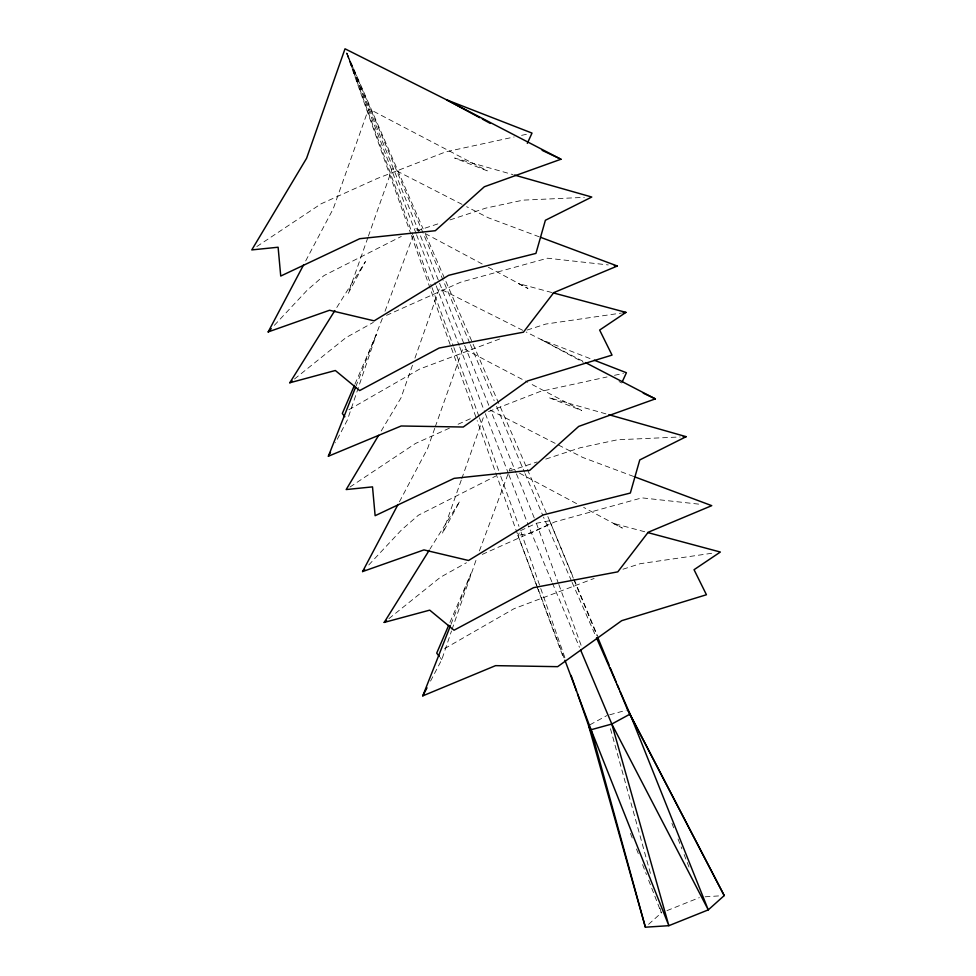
<?xml version="1.0" encoding="UTF-8"?>
<svg xmlns="http://www.w3.org/2000/svg" width="976" height="976" viewBox="0 0 976 976"><rect width="100%" height="100%" fill="white"/><g stroke="black" fill="none" stroke-linecap="round" stroke-linejoin="round"><path stroke-width="0.73" stroke-dasharray="4.88 3.66" d="M430.526 681.102L441.786 659.63L451.498 630.996M451.986 629.569L476.764 558.052M412.458 365.231L400.977 397.927L380.14 432.771M414.959 358.119L439.407 288.445L524.82 331.352M367.867 237.619L348.09 293.666L365.439 261.544L335.671 309.27M368.379 236.18L392.218 168.628L465.259 205.997M461.258 480.131L442.482 533.311L459.83 501.188L430.062 548.915M461.758 478.704L484.072 415.459M434.759 428.281L427.695 448.265L399.391 501.884M435.259 426.854L463.014 348.359L527.735 382.25M382.36 318.408L356.057 386.032M385.02 311.271L413.153 235.667M479.411 550.915L510.216 468.175L512.876 469.602M451.01 624.274L470.92 573.742L448.704 625.287M354.91 384.251L376.529 334.097L347.383 419.985L335.427 442.799M305.695 260.897L333.304 208.62L368.611 108.714L487.268 170.849L454.645 158.039L512.986 174.631M536.556 585.478L517.975 535.458L519.903 531.847M547.829 516.536L549.647 520.72L547.072 525.539L531.237 532.908L517.975 535.458L477.154 420.607M274.354 325.325L307.257 290.116L324.008 275.561L401.307 236.436M368.757 564.97L401.661 529.761L418.411 515.206L495.71 476.081M648.564 924.333L661.325 912.889L659.715 907.046M294.496 379.005L346.041 337.598L373.344 322.385M388.887 618.65L440.444 577.243L466.443 562.749M256.834 246.55L321.104 203.813L377.431 178.425L445.715 151.866L514.157 136.969M349.969 487.036L415.508 443.458L449.851 427.976M348.859 409.737L419.729 369.013L502.616 337.891M444.58 648.625L514.132 608.658L594.128 578.463M589.882 724.814L606.852 715.591M520.55 530.639L536.385 523.282L549.647 520.72L573.546 578.17M458.086 424.255L471.823 418.07M386.484 315.358L460.635 282.21L547.512 258.213L608.28 264.935M482.254 554.392L555.027 521.855L641.903 497.858L701.171 504.397M666.95 910.632L699.328 897.652M488.549 411.567L540.106 391.522L607.072 376.943M416.935 230.8L439.883 223.236M449.936 219.929L485.804 208.108L523.075 200.141L584.295 197.372M509.899 470.92L537.154 461.941M545.767 459.098L580.195 447.752L617.479 439.786L680.187 436.955M527.125 330.047L545.865 324.044L621.505 313.04M622.956 569.228L640.256 563.689L714.42 552.892M609.61 714.822L626.214 710.247M521.599 135.347L527.552 134.054M614.502 375.321L623.432 373.381M705.148 896.798L721.276 895.761M551.794 292.507L518.354 283.54L527.967 288.432L485.243 265.618M644.733 531.761L612.745 523.185L622.359 528.077L583.648 507.398M605.925 413.861L549.037 397.683L581.659 410.493L529.077 382.958M539.325 236.851L488.256 217.758L466.613 206.692M633.729 476.495L582.66 457.415L490.672 410.347L515.877 472.445M590.041 358.57L541.094 339.526L526.174 332.035M582.77 361.169L541.094 339.526L583.392 362.328M415.813 228.53L419.814 230.678M425.158 233.52L483.901 264.899M519.561 473.177L576.962 503.836M619.077 381.555L621.724 382.982M440.091 657.47L441.786 659.63M571.485 581.001L543.51 517.121M572.095 582.379L595.287 635.071M346.834 52.985L423.108 228.909M425.536 234.496L547.219 515.145M469.81 343.259L346.797 53.009L438.993 281.808M470.408 344.662L494.185 400.746M496.552 406.358L524.49 472.25M525.088 473.653L542.912 515.718M551.818 581.733L528.504 525.808M552.416 583.123L579.463 647.295M574.12 579.573L597.434 635.62M549.647 520.72L573.315 578.17M573.9 579.573L596.995 635.62M439.554 283.211L464.051 343.942M464.625 345.345L490.245 408.895M516.45 473.848L535.251 520.452M671.927 823.329L674.697 830.417M678.027 838.933L681.895 848.864M684.115 854.537L689.105 867.298M630.459 833.406L633.217 840.495M636.523 849.022L639.28 856.111M642.586 864.626L646.441 874.569M648.65 880.242L661.325 912.889M416.008 233.362L346.651 53.058L412.726 234.679M416.557 234.777L435.662 284.467M436.211 285.883L459.147 345.504M459.696 346.931L484.816 412.238M485.365 413.653L508.301 473.275M508.85 474.702L527.955 524.38M517.975 535.458L537.715 587.93M538.252 589.345L564.384 658.837M537.093 586.905L563.628 658.361M536.385 523.282L558.309 583.111M558.833 584.526L581.794 647.21M413.251 236.107L431.477 286.151M432.002 287.578L453.352 346.199M453.877 347.627L478.874 416.264M479.399 417.691L500.237 474.885M500.761 476.312L518.988 526.357M346.541 53.107L410.835 233.984M411.335 235.423L476.654 419.18M521.05 532.079L565.067 658.178M610.476 728.743L650.833 874.899"/><path stroke-width="1.46" d="M553.246 292.898L625.958 312.381L599.642 330.059L612.037 355.105L527.296 381.03L463.258 427.024L401.173 425.987L328.387 456.219L355.496 387.435M647.649 532.542L720.349 552.038L694.046 569.703L706.441 594.75L621.7 620.675L557.65 666.669L495.564 665.644L422.791 695.864L450.448 625.677M354.312 385.642L342.308 413.507L344.845 416.74M448.704 625.287L436.699 653.151L439.249 656.384M527.321 143.338L532.018 133.09L446.691 99.881L345.016 48.8L306.586 158.283L251.784 249.905L278.111 247.233L280.734 276.049L359.717 238.705L435.32 230.714L484.328 186.758L560.956 159.234L446.691 99.881L479.741 117.693M622.31 381.701L626.409 372.734L594.238 360.205M328.387 456.219L330.498 452.193M422.791 695.864L427.012 687.812M514.45 175.046L591.761 197.03L545.377 220.283L535.934 253.406L448.606 275.342L374.15 320.848L329.546 310.258L268.18 331.925L303.573 264.911M608.841 414.69L686.152 436.675L639.768 459.928L630.337 493.051L543.01 514.986L468.541 560.492L423.95 549.903L362.584 571.57L397.976 504.555M378.603 435.357L346.187 489.549L372.515 486.878L375.126 515.706L454.121 478.35L529.712 470.371L578.719 426.402L655.36 398.879L585.454 362.572M540.741 237.375L617.332 266.009L553.782 292.617L523.404 332.194L439.2 348.005L359.644 390.571L335.329 370.502L289.811 382.775L334.866 310.551M635.144 477.032L711.736 505.653L648.186 532.262L617.808 571.838L533.591 587.65L454.035 630.215L429.721 610.146L384.202 622.42L429.257 550.196M268.18 331.925L271.267 328.631M362.584 571.57L364.646 569.374M628.215 710.931L724.216 895.578L708.271 909.876L668.853 925.687L645.38 927.2L588.577 725.522L577.572 693.997M289.811 382.775L292.153 380.896M384.202 622.42L386.545 620.541M590.785 731.195L588.577 725.522L591.066 729.743L611.818 724.033L630.081 714.09L596.507 637.84M622.993 312.82L625.958 312.381M683.176 436.809L686.152 436.675M614.319 265.655L617.332 266.009M542.119 150.328L560.956 159.234M643.245 393.157L655.36 398.879M482.376 119.109L490.306 123.391M628.3 711.211L724.216 895.578M580.647 650.089L611.818 724.033L708.271 909.876L630.081 714.09M597.568 637.011L609.122 665.034M610.268 667.84L616.051 681.846M617.198 684.652L618.93 688.861M620.089 691.655L627.592 709.869M564.921 660.252L591.066 729.743L668.853 925.687L611.818 724.033M571.07 675.368L576.572 691.13M591.066 729.743L645.38 927.2"/></g></svg>
